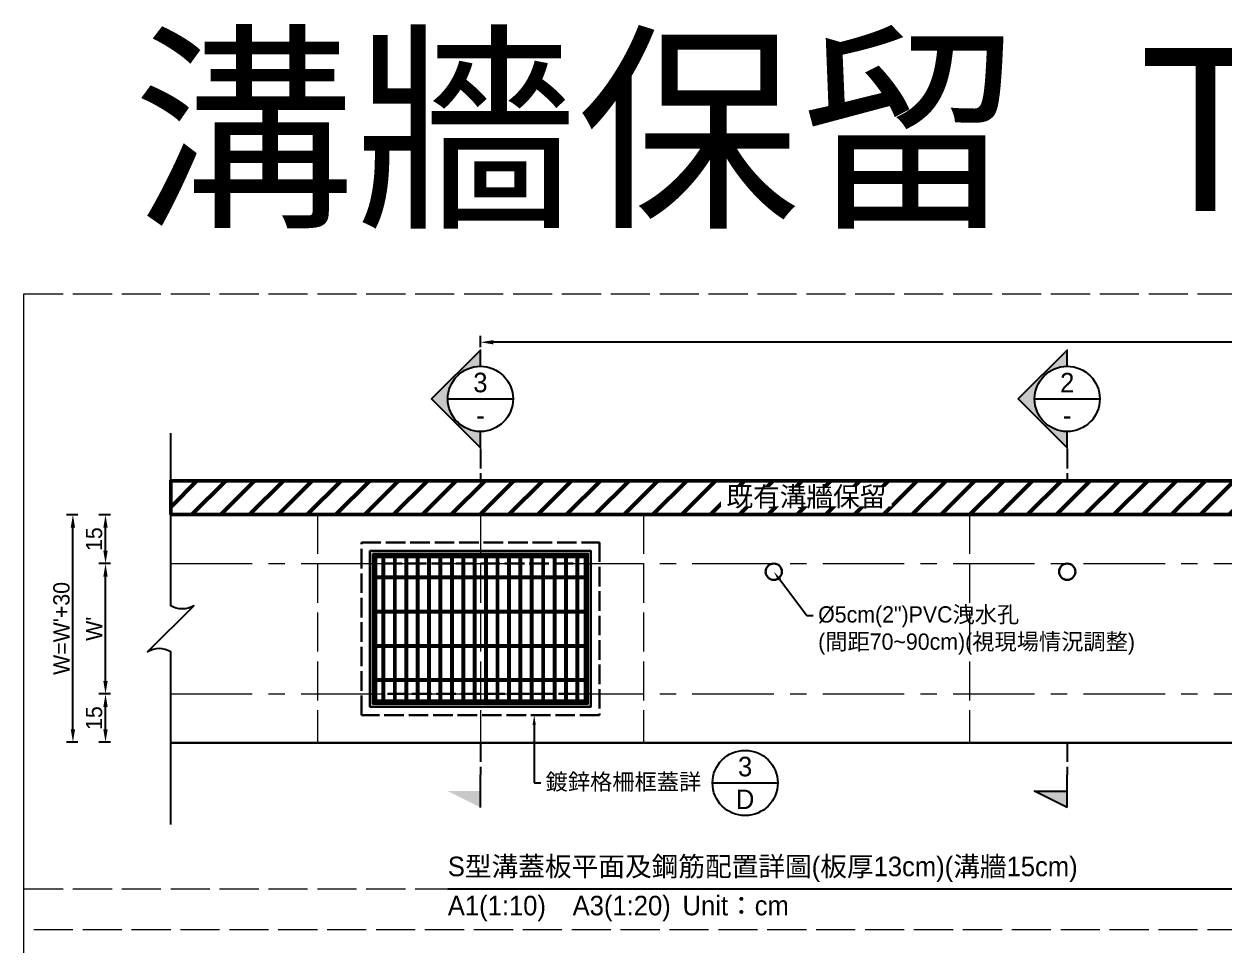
# Model space of a CAD drawing. Extents: x -4891 to 4829, y -5666 to -3242.
# Drawn here: x -40.9 to 327.2, y -3889.3 to -3606.5 of the extents above; entities that cross this region are included whole.
import ezdxf
from ezdxf import colors
from ezdxf.entities.mleader import LeaderData, LeaderLine
from ezdxf.math import Vec2, Vec3

# ---------------------------------------------------------------- set-up
doc = ezdxf.new("R2010")
doc.units = 0
doc.header["$MEASUREMENT"] = 0
doc.linetypes.add('ACAD_ISO02W100', pattern=[15, 12, -3])
doc.linetypes.add('CENTERX2', pattern=[4, 2.5, -0.5, 0.5, -0.5])
for name, color, linetype, lineweight in [('一、3.基本-變更', 1, 'Continuous', 50), ('二、1.繪圖-既有設施', 8, 'Continuous', 20), ('二、2.繪圖-施作項目', 181, 'Continuous', 30), ('二、6.繪圖-其他施作項目', 35, 'Continuous', 30)]:
    doc.layers.add(name, color=color, linetype=linetype, lineweight=lineweight)
doc.layers.add('一、4.基本-隱藏', color=9, linetype='ACAD_ISO02W100', lineweight=20, plot=False)
doc.layers.add('三、3.文字-註解文字', color=2, linetype='Continuous')
doc.styles.add('次圖名(詳圖)', font='MS PGothic.ttf', dxfattribs={"height": 6})
doc.styles.add('註解文字', font='MS PGothic.ttf', dxfattribs={"height": 5})
doc.styles.add('註解文字(詳圖)', font='MS PGothic.ttf', dxfattribs={"height": 6})
doc.dimstyles.new('註解文字', dxfattribs={"dimtxt": 5, "dimasz": 4, "dimexe": 2, "dimexo": 2.5, "dimgap": 1, "dimtad": 2, "dimzin": 0, "dimdsep": 46, "dimtxsty": '註解文字', "dimcen": 0.1, "dimclrd": 144, "dimclre": 144, "dimclrt": 256, "dimadec": 0, "dimazin": 0, "dimtfac": 1, "dimtofl": 0, "dimtmove": 0, "dimatfit": 3, "dimfxl": 1.5, "dimfxlon": 1, "dimtolj": 1, "dimtzin": 0, "dimlwd": -1, "dimlwe": -1, "dimarcsym": 1})
pattern_1 = [(45, (-1106.2158, -3588.335), (-2.65165, 2.65165), []), (45, (-1105.332, -3588.335), (-2.65165, 2.65165), []), (45, (-1104.448, -3588.335), (-2.65165, 2.65165), []), (45, (-1103.564, -3588.335), (-2.65165, 2.65165), [])]

# ---------------------------------------------------------------- blocks, each defined once
blk = doc.blocks.new('*D54')
at = {"layer": 'Defpoints', "color": 0, "transparency": 16777216}
for p in [(-15.85, -3756.99), (4.15, -3756.99), (4.15, -3771.99)]:
    blk.add_point(p, dxfattribs=at)
at = {"layer": '三、3.文字-註解文字', "color": 144, "transparency": 16777216}
for p, q in [((-14.35, -3756.99), (-17.85, -3756.99)), ((-15.85, -3767.99), (-15.85, -3760.99)), ((-14.35, -3771.99), (-17.85, -3771.99))]:
    blk.add_line(p, q, dxfattribs=at)
for points in [[(-16.52, -3760.99), (-15.19, -3760.99), (-15.85, -3756.99)], [(-16.52, -3767.99), (-15.19, -3767.99), (-15.85, -3771.99)]]:
    blk.add_solid(points, dxfattribs=at)
at = {"layer": '三、3.文字-註解文字', "transparency": 16777216, "insert": (-19.35, -3764.49), "char_height": 5, "attachment_point": 5, "rotation": 90, "style": '註解文字'}
blk.add_mtext('\\A1;15', dxfattribs=at)
blk = doc.blocks.new('*D55')
at = {"layer": 'Defpoints', "color": 0, "transparency": 16777216}
for p in [(-15.85, -3771.99), (4.15, -3771.99), (4.15, -3811.99)]:
    blk.add_point(p, dxfattribs=at)
at = {"layer": '三、3.文字-註解文字', "color": 144, "transparency": 16777216}
for p, q in [((-14.35, -3771.99), (-17.85, -3771.99)), ((-15.85, -3807.99), (-15.85, -3775.99)), ((-14.35, -3811.99), (-17.85, -3811.99))]:
    blk.add_line(p, q, dxfattribs=at)
for points in [[(-16.52, -3775.99), (-15.19, -3775.99), (-15.85, -3771.99)], [(-16.52, -3807.99), (-15.19, -3807.99), (-15.85, -3811.99)]]:
    blk.add_solid(points, dxfattribs=at)
at = {"layer": '三、3.文字-註解文字', "transparency": 16777216, "insert": (-19.35, -3791.99), "char_height": 5, "attachment_point": 5, "rotation": 90, "style": '註解文字'}
blk.add_mtext("\\A1;W'", dxfattribs=at)
blk = doc.blocks.new('*D56')
at = {"layer": 'Defpoints', "color": 0, "transparency": 16777216}
for p in [(-15.85, -3811.99), (4.15, -3811.99), (4.15, -3826.8)]:
    blk.add_point(p, dxfattribs=at)
at = {"layer": '三、3.文字-註解文字', "color": 144, "transparency": 16777216}
for p, q in [((-14.35, -3811.99), (-17.85, -3811.99)), ((-15.85, -3822.8), (-15.85, -3815.99)), ((-14.35, -3826.8), (-17.85, -3826.8))]:
    blk.add_line(p, q, dxfattribs=at)
for points in [[(-16.52, -3815.99), (-15.19, -3815.99), (-15.85, -3811.99)], [(-16.52, -3822.8), (-15.19, -3822.8), (-15.85, -3826.8)]]:
    blk.add_solid(points, dxfattribs=at)
at = {"layer": '三、3.文字-註解文字', "transparency": 16777216, "insert": (-19.35, -3819.39), "char_height": 5, "attachment_point": 5, "rotation": 90, "style": '註解文字'}
blk.add_mtext('\\A1;15', dxfattribs=at)
blk = doc.blocks.new('*D57')
at = {"layer": 'Defpoints', "color": 0, "transparency": 16777216}
for p in [(-25.85, -3756.99), (4.15, -3756.99), (4.15, -3826.8)]:
    blk.add_point(p, dxfattribs=at)
at = {"layer": '三、3.文字-註解文字', "color": 144, "transparency": 16777216}
for p, q in [((-24.35, -3756.99), (-27.85, -3756.99)), ((-25.85, -3822.8), (-25.85, -3760.99)), ((-24.35, -3826.8), (-27.85, -3826.8))]:
    blk.add_line(p, q, dxfattribs=at)
for points in [[(-26.52, -3760.99), (-25.19, -3760.99), (-25.85, -3756.99)], [(-26.52, -3822.8), (-25.19, -3822.8), (-25.85, -3826.8)]]:
    blk.add_solid(points, dxfattribs=at)
at = {"layer": '三、3.文字-註解文字', "transparency": 16777216, "insert": (-29.35, -3791.89), "char_height": 5, "attachment_point": 5, "rotation": 90, "style": '註解文字'}
blk.add_mtext("\\A1;{\\fMS PGothic|b0|i0|c128|p34;W=}W'{\\fMS PGothic|b0|i0|c128|p34;+30}", dxfattribs=at)
blk = doc.blocks.new('*D16')
at = {"layer": 'Defpoints', "color": 0, "transparency": 16777216}
for p in [(99.15, -3704.1), (99.15, -3756.99), (599.15, -3756.99)]:
    blk.add_point(p, dxfattribs=at)
at = {"layer": '三、3.文字-註解文字', "color": 144, "transparency": 16777216}
for p, q in [((99.15, -3705.6), (99.15, -3702.1)), ((599.15, -3705.6), (599.15, -3702.1)), ((595.15, -3704.1), (103.15, -3704.1))]:
    blk.add_line(p, q, dxfattribs=at)
for points in [[(103.15, -3703.44), (103.15, -3704.77), (99.15, -3704.1)], [(595.15, -3703.44), (595.15, -3704.77), (599.15, -3704.1)]]:
    blk.add_solid(points, dxfattribs=at)
at = {"layer": '三、3.文字-註解文字', "transparency": 16777216, "insert": (349.15, -3700.6), "char_height": 5, "attachment_point": 5, "style": '註解文字'}
blk.add_mtext('\\A1;500±2', dxfattribs=at)

msp = doc.modelspace()

# ---------------------------------------------------------------- hatches: boundary and pattern name
at = {"layer": '一、3.基本-變更', "linetype": 'Continuous'}
h = msp.add_hatch(dxfattribs=at)
h.set_pattern_fill('ANSI31', color=256, scale=50)
h.set_pattern_definition([(45, (-1657.716, -42.5035), (-4.419417, 4.419417), [])])
h.paths.add_polyline_path([(694.145, -3746.602), (4.145, -3746.602), (4.145, -3756.989), (694.145, -3756.989)])
at = {"layer": '三、3.文字-註解文字'}
h = msp.add_hatch(color=256, dxfattribs=at)
h.dxf.hatch_style = 1
h.paths.add_polyline_path([(99.145, -3706.489), (84.145, -3721.489), (99.145, -3736.489), (99.145, -3731.489, -0.4142136), (89.145, -3721.489, -0.4142136), (99.145, -3711.489)])
h = msp.add_hatch(color=256, dxfattribs=at)
h.dxf.hatch_style = 1
h.paths.add_polyline_path([(279.145, -3706.489), (264.145, -3721.489), (279.145, -3736.489), (279.145, -3731.489, -0.4142136), (269.145, -3721.489, -0.4142136), (279.145, -3711.489)])
h = msp.add_hatch(color=256, dxfattribs=at)
h.dxf.hatch_style = 1
h.paths.add_polyline_path([(89.145, -3841.796), (99.145, -3846.796), (99.145, -3841.796)])
h = msp.add_hatch(color=256, dxfattribs=at)
h.dxf.hatch_style = 1
h.paths.add_polyline_path([(269.145, -3841.796), (279.145, -3846.796), (279.145, -3841.796)])
at = {"layer": '二、6.繪圖-其他施作項目'}
h = msp.add_hatch(color=256, dxfattribs=at)
h.dxf.hatch_style = 1
h.paths.add_polyline_path([(65.245, -3768.089), (65.245, -3815.889), (133.045, -3815.889), (133.045, -3768.089)])
h.paths.add_polyline_path([(66.145, -3768.989), (132.145, -3768.989), (132.145, -3814.989), (66.145, -3814.989)], flags=16)
h.paths.add_polyline_path([(69.145, -3771.989), (129.145, -3771.989), (129.145, -3811.989), (69.145, -3811.989)], flags=0)
h = msp.add_hatch(dxfattribs=at)
h.set_pattern_fill('ANSI34', color=256, scale=5)
h.set_pattern_definition(pattern_1)
h.paths.add_polyline_path([(131.145, -3775.989), (67.145, -3775.989), (67.145, -3776.489), (131.145, -3776.489)])
h = msp.add_hatch(dxfattribs=at)
h.set_pattern_fill('ANSI34', color=256, scale=5)
h.set_pattern_definition(pattern_1)
h.paths.add_polyline_path([(131.145, -3786.489), (67.145, -3786.489), (67.145, -3786.989), (131.145, -3786.989)])
h = msp.add_hatch(dxfattribs=at)
h.set_pattern_fill('ANSI34', color=256, scale=5)
h.set_pattern_definition(pattern_1)
h.paths.add_polyline_path([(131.145, -3796.989), (67.145, -3796.989), (67.145, -3797.489), (131.145, -3797.489)])
h = msp.add_hatch(dxfattribs=at)
h.set_pattern_fill('ANSI34', color=256, scale=5)
h.set_pattern_definition(pattern_1)
h.paths.add_polyline_path([(131.145, -3807.489), (67.145, -3807.489), (67.145, -3807.989), (131.145, -3807.989)])

# ---------------------------------------------------------------- linework, layer by layer
at = {"layer": '一、4.基本-隱藏'}
for points in [[(-40.855, -3689.296), (739.145, -3689.296), (739.145, -4196.296), (-40.855, -4196.296)], [(-40.855, -3689.296), (739.145, -3689.296), (739.145, -3884.296), (-40.855, -3884.296)]]:
    msp.add_lwpolyline(points, close=True, dxfattribs=at)
for points in [[(49.145, -3756.989), (49.145, -3826.989)], [(99.145, -3756.989), (99.145, -3826.989)], [(149.145, -3756.989), (149.145, -3826.989)], [(249.145, -3756.989), (249.145, -3826.989)], [(-40.855, -3871.796), (739.145, -3871.796)]]:
    msp.add_lwpolyline(points, dxfattribs=at)
at = {"layer": '三、3.文字-註解文字'}
for points in [[(99.145, -3711.489), (99.145, -3706.489), (84.145, -3721.489), (99.145, -3736.489), (99.145, -3731.489)], [(279.145, -3711.489), (279.145, -3706.489), (264.145, -3721.489), (279.145, -3736.489), (279.145, -3731.489)], [(89.145, -3721.489), (109.145, -3721.489)], [(269.145, -3721.489), (289.145, -3721.489)], [(99.145, -3846.796), (99.145, -3836.796)], [(279.145, -3846.796), (279.145, -3836.796)], [(170.342, -3839.296), (190.342, -3839.296)], [(279.145, -3846.796), (269.145, -3841.796), (279.145, -3841.796)], [(89.145, -3871.796), (609.145, -3871.796)]]:
    msp.add_lwpolyline(points, dxfattribs=at)
msp.add_lwpolyline([(4.145, -3851.989), (4.145, -3799.06, 0.2828427), (-2.926, -3799.06), (11.216, -3784.918, -0.2828427), (4.145, -3784.918), (4.145, -3731.989)], format="xyb", dxfattribs=at)
at = {"layer": '三、3.文字-註解文字', "linetype": 'ACAD_ISO02W100', "ltscale": 0.5}
for points in [[(99.145, -3736.796), (99.145, -3746.796)], [(279.145, -3736.796), (279.145, -3746.796)], [(99.145, -3826.796), (99.145, -3836.796)], [(279.145, -3826.796), (279.145, -3836.796)]]:
    msp.add_lwpolyline(points, dxfattribs=at)
at = {"layer": '三、3.文字-註解文字'}
for centre in [(99.145, -3721.489), (279.145, -3721.489), (180.342, -3839.296)]:
    msp.add_circle(centre, 10, dxfattribs=at)
at = {"layer": '二、1.繪圖-既有設施', "linetype": 'CENTERX2', "ltscale": 10}
for points in [[(4.145, -3771.989), (694.145, -3771.989)], [(4.145, -3811.989), (694.145, -3811.989)]]:
    msp.add_lwpolyline(points, dxfattribs=at)
at = {"layer": '二、2.繪圖-施作項目', "linetype": 'Continuous'}
for points in [[(4.145, -3756.989), (694.145, -3756.989)], [(4.145, -3826.989), (694.145, -3826.989)]]:
    msp.add_lwpolyline(points, dxfattribs=at)
at = {"layer": '二、6.繪圖-其他施作項目', "linetype": 'ACAD_ISO02W100', "ltscale": 0.5}
for points in [[(62.645, -3765.489), (135.645, -3765.489), (135.645, -3818.489), (62.645, -3818.489)], [(69.145, -3771.989), (129.145, -3771.989), (129.145, -3811.989), (69.145, -3811.989)]]:
    msp.add_lwpolyline(points, close=True, dxfattribs=at)
at = {"layer": '二、6.繪圖-其他施作項目'}
for points in [[(65.245, -3768.089), (133.045, -3768.089), (133.045, -3815.889), (65.245, -3815.889)], [(66.145, -3768.989), (132.145, -3768.989), (132.145, -3814.989), (66.145, -3814.989)], [(66.645, -3769.489), (131.645, -3769.489), (131.645, -3814.489), (66.645, -3814.489)]]:
    msp.add_lwpolyline(points, close=True, dxfattribs=at)
for points in [[(66.645, -3769.489), (131.645, -3769.489)], [(66.645, -3769.489), (66.645, -3814.489)], [(67.145, -3769.489), (67.145, -3814.489)], [(67.145, -3769.989), (131.145, -3769.989)], [(69.145, -3769.989), (69.145, -3775.989)], [(69.645, -3769.989), (69.645, -3775.989)], [(72.645, -3769.989), (72.645, -3775.989)], [(73.145, -3769.989), (73.145, -3775.989)], [(76.145, -3769.989), (76.145, -3775.989)], [(76.645, -3769.989), (76.645, -3775.989)], [(79.645, -3769.989), (79.645, -3775.989)], [(80.145, -3769.989), (80.145, -3775.989)], [(83.145, -3769.989), (83.145, -3775.989)], [(83.645, -3769.989), (83.645, -3775.989)], [(86.645, -3769.989), (86.645, -3775.989)], [(87.145, -3769.989), (87.145, -3775.989)], [(90.145, -3769.989), (90.145, -3775.989)], [(90.645, -3769.989), (90.645, -3775.989)], [(93.645, -3769.989), (93.645, -3775.989)], [(94.145, -3769.989), (94.145, -3775.989)], [(97.145, -3769.989), (97.145, -3775.989)], [(97.645, -3769.989), (97.645, -3775.989)], [(100.645, -3769.989), (100.645, -3775.989)], [(101.145, -3769.989), (101.145, -3775.989)], [(104.145, -3769.989), (104.145, -3775.989)], [(104.645, -3769.989), (104.645, -3775.989)], [(107.645, -3769.989), (107.645, -3775.989)], [(108.145, -3769.989), (108.145, -3775.989)], [(111.145, -3769.989), (111.145, -3775.989)], [(111.645, -3769.989), (111.645, -3775.989)], [(114.645, -3769.989), (114.645, -3775.989)], [(115.145, -3769.989), (115.145, -3775.989)], [(118.145, -3769.989), (118.145, -3775.989)], [(118.645, -3769.989), (118.645, -3775.989)], [(121.645, -3769.989), (121.645, -3775.989)], [(122.145, -3769.989), (122.145, -3775.989)], [(125.145, -3769.989), (125.145, -3775.989)], [(125.645, -3769.989), (125.645, -3775.989)], [(128.645, -3769.989), (128.645, -3775.989)], [(129.145, -3769.989), (129.145, -3775.989)], [(131.145, -3769.489), (131.145, -3814.489)], [(131.645, -3769.489), (131.645, -3814.489)], [(67.145, -3775.989), (131.145, -3775.989)], [(67.145, -3776.489), (131.145, -3776.489)], [(69.145, -3776.489), (69.145, -3786.489)], [(69.645, -3776.489), (69.645, -3786.489)], [(72.645, -3776.489), (72.645, -3786.489)], [(73.145, -3776.489), (73.145, -3786.489)], [(76.145, -3776.489), (76.145, -3786.489)], [(76.645, -3776.489), (76.645, -3786.489)], [(79.645, -3776.489), (79.645, -3786.489)], [(80.145, -3776.489), (80.145, -3786.489)], [(83.145, -3776.489), (83.145, -3786.489)], [(83.645, -3776.489), (83.645, -3786.489)], [(86.645, -3776.489), (86.645, -3786.489)], [(87.145, -3776.489), (87.145, -3786.489)], [(90.145, -3776.489), (90.145, -3786.489)], [(90.645, -3776.489), (90.645, -3786.489)], [(93.645, -3776.489), (93.645, -3786.489)], [(94.145, -3776.489), (94.145, -3786.489)], [(97.145, -3776.489), (97.145, -3786.489)], [(97.645, -3776.489), (97.645, -3786.489)], [(100.645, -3776.489), (100.645, -3786.489)], [(101.145, -3776.489), (101.145, -3786.489)], [(104.145, -3776.489), (104.145, -3786.489)], [(104.645, -3776.489), (104.645, -3786.489)], [(107.645, -3776.489), (107.645, -3786.489)], [(108.145, -3776.489), (108.145, -3786.489)], [(111.145, -3776.489), (111.145, -3786.489)], [(111.645, -3776.489), (111.645, -3786.489)], [(114.645, -3776.489), (114.645, -3786.489)], [(115.145, -3776.489), (115.145, -3786.489)], [(118.145, -3776.489), (118.145, -3786.489)], [(118.645, -3776.489), (118.645, -3786.489)], [(121.645, -3776.489), (121.645, -3786.489)], [(122.145, -3776.489), (122.145, -3786.489)], [(125.145, -3776.489), (125.145, -3786.489)], [(125.645, -3776.489), (125.645, -3786.489)], [(128.645, -3776.489), (128.645, -3786.489)], [(129.145, -3776.489), (129.145, -3786.489)], [(67.145, -3786.489), (131.145, -3786.489)], [(67.145, -3786.989), (131.145, -3786.989)], [(69.145, -3786.989), (69.145, -3796.989)], [(69.645, -3786.989), (69.645, -3796.989)], [(72.645, -3786.989), (72.645, -3796.989)], [(73.145, -3786.989), (73.145, -3796.989)], [(76.145, -3786.989), (76.145, -3796.989)], [(76.645, -3786.989), (76.645, -3796.989)], [(79.645, -3786.989), (79.645, -3796.989)], [(80.145, -3786.989), (80.145, -3796.989)], [(83.145, -3786.989), (83.145, -3796.989)], [(83.645, -3786.989), (83.645, -3796.989)], [(86.645, -3786.989), (86.645, -3796.989)], [(87.145, -3786.989), (87.145, -3796.989)], [(90.145, -3786.989), (90.145, -3796.989)], [(90.645, -3786.989), (90.645, -3796.989)], [(93.645, -3786.989), (93.645, -3796.989)], [(94.145, -3786.989), (94.145, -3796.989)], [(97.145, -3786.989), (97.145, -3796.989)], [(97.645, -3786.989), (97.645, -3796.989)], [(100.645, -3786.989), (100.645, -3796.989)], [(101.145, -3786.989), (101.145, -3796.989)], [(104.145, -3786.989), (104.145, -3796.989)], [(104.645, -3786.989), (104.645, -3796.989)], [(107.645, -3786.989), (107.645, -3796.989)], [(108.145, -3786.989), (108.145, -3796.989)], [(111.145, -3786.989), (111.145, -3796.989)], [(111.645, -3786.989), (111.645, -3796.989)], [(114.645, -3786.989), (114.645, -3796.989)], [(115.145, -3786.989), (115.145, -3796.989)], [(118.145, -3786.989), (118.145, -3796.989)], [(118.645, -3786.989), (118.645, -3796.989)], [(121.645, -3786.989), (121.645, -3796.989)], [(122.145, -3786.989), (122.145, -3796.989)], [(125.145, -3786.989), (125.145, -3796.989)], [(125.645, -3786.989), (125.645, -3796.989)], [(128.645, -3786.989), (128.645, -3796.989)], [(129.145, -3786.989), (129.145, -3796.989)], [(67.145, -3796.989), (131.145, -3796.989)], [(67.145, -3797.489), (131.145, -3797.489)], [(69.145, -3797.489), (69.145, -3807.489)], [(69.645, -3797.489), (69.645, -3807.489)], [(72.645, -3797.489), (72.645, -3807.489)], [(73.145, -3797.489), (73.145, -3807.489)], [(76.145, -3797.489), (76.145, -3807.489)], [(76.645, -3797.489), (76.645, -3807.489)], [(79.645, -3797.489), (79.645, -3807.489)], [(80.145, -3797.489), (80.145, -3807.489)], [(83.145, -3797.489), (83.145, -3807.489)], [(83.645, -3797.489), (83.645, -3807.489)], [(86.645, -3797.489), (86.645, -3807.489)], [(87.145, -3797.489), (87.145, -3807.489)], [(90.145, -3797.489), (90.145, -3807.489)], [(90.645, -3797.489), (90.645, -3807.489)], [(93.645, -3797.489), (93.645, -3807.489)], [(94.145, -3797.489), (94.145, -3807.489)], [(97.145, -3797.489), (97.145, -3807.489)], [(97.645, -3797.489), (97.645, -3807.489)], [(100.645, -3797.489), (100.645, -3807.489)], [(101.145, -3797.489), (101.145, -3807.489)], [(104.145, -3797.489), (104.145, -3807.489)], [(104.645, -3797.489), (104.645, -3807.489)], [(107.645, -3797.489), (107.645, -3807.489)], [(108.145, -3797.489), (108.145, -3807.489)], [(111.145, -3797.489), (111.145, -3807.489)], [(111.645, -3797.489), (111.645, -3807.489)], [(114.645, -3797.489), (114.645, -3807.489)], [(115.145, -3797.489), (115.145, -3807.489)], [(118.145, -3797.489), (118.145, -3807.489)], [(118.645, -3797.489), (118.645, -3807.489)], [(121.645, -3797.489), (121.645, -3807.489)], [(122.145, -3797.489), (122.145, -3807.489)], [(125.145, -3797.489), (125.145, -3807.489)], [(125.645, -3797.489), (125.645, -3807.489)], [(128.645, -3797.489), (128.645, -3807.489)], [(129.145, -3797.489), (129.145, -3807.489)], [(67.145, -3807.489), (131.145, -3807.489)], [(67.145, -3807.989), (131.145, -3807.989)], [(69.145, -3807.989), (69.145, -3813.989)], [(69.645, -3807.989), (69.645, -3813.989)], [(72.645, -3807.989), (72.645, -3813.989)], [(73.145, -3807.989), (73.145, -3813.989)], [(76.145, -3807.989), (76.145, -3813.989)], [(76.645, -3807.989), (76.645, -3813.989)], [(79.645, -3807.989), (79.645, -3813.989)], [(80.145, -3807.989), (80.145, -3813.989)], [(83.145, -3807.989), (83.145, -3813.989)], [(83.645, -3807.989), (83.645, -3813.989)], [(86.645, -3807.989), (86.645, -3813.989)], [(87.145, -3807.989), (87.145, -3813.989)], [(90.145, -3807.989), (90.145, -3813.989)], [(90.645, -3807.989), (90.645, -3813.989)], [(93.645, -3807.989), (93.645, -3813.989)], [(94.145, -3807.989), (94.145, -3813.989)], [(97.145, -3807.989), (97.145, -3813.989)], [(97.645, -3807.989), (97.645, -3813.989)], [(100.645, -3807.989), (100.645, -3813.989)], [(101.145, -3807.989), (101.145, -3813.989)], [(104.145, -3807.989), (104.145, -3813.989)], [(104.645, -3807.989), (104.645, -3813.989)], [(107.645, -3807.989), (107.645, -3813.989)], [(108.145, -3807.989), (108.145, -3813.989)], [(111.145, -3807.989), (111.145, -3813.989)], [(111.645, -3807.989), (111.645, -3813.989)], [(114.645, -3807.989), (114.645, -3813.989)], [(115.145, -3807.989), (115.145, -3813.989)], [(118.145, -3807.989), (118.145, -3813.989)], [(118.645, -3807.989), (118.645, -3813.989)], [(121.645, -3807.989), (121.645, -3813.989)], [(122.145, -3807.989), (122.145, -3813.989)], [(125.145, -3807.989), (125.145, -3813.989)], [(125.645, -3807.989), (125.645, -3813.989)], [(128.645, -3807.989), (128.645, -3813.989)], [(129.145, -3807.989), (129.145, -3813.989)], [(66.645, -3814.489), (131.645, -3814.489)], [(67.145, -3813.989), (131.145, -3813.989)]]:
    msp.add_lwpolyline(points, dxfattribs=at)
for centre in [(189.145, -3774.489), (279.145, -3774.489)]:
    msp.add_circle(centre, 2.5, dxfattribs=at)

# ---------------------------------------------------------------- texts
at = {"layer": '三、3.文字-註解文字'}
for s, width, gutter_width, insert, char_height, attachment_point, style in [("{\\fMS PGothic|b0|i0|c128|p34;溝牆保留  T=13、W}'{\\fMS PGothic|b0|i0|c128|p34;=}4{\\fMS PGothic|b0|i0|c128|p34;0}", 721.3836, 25, (349.145, -3669.296), 50, 8, '註解文字'), ('3', 6.60394, 25, (99.145, -3716.489), 6, 5, '註解文字(詳圖)'), ('2', 6.60394, 25, (279.145, -3716.489), 6, 5, '註解文字(詳圖)'), ('-', 6.60394, 25, (99.145, -3726.489), 6, 5, '註解文字(詳圖)'), ('-', 6.60394, 25, (279.145, -3726.489), 6, 5, '註解文字(詳圖)'), ('3', 6.60394, 25, (180.342, -3834.296), 6, 5, '註解文字(詳圖)'), ('D', 6.60394, 25, (180.342, -3844.296), 6, 5, '註解文字(詳圖)'), ('S{\\fMS PGothic|b0|i0|c128|p34;型溝蓋板平面及鋼筋配置詳圖(板厚13cm)}(溝牆15cm)', 215.37549, 15, (89.145, -3865.796), 6, 4, '次圖名(詳圖)'), ('A1(1:10)\u3000A3(1:20){\\fMS PGothic|b0|i0|c128|p34;^IUnit：cm}', 136.03259, 15, (89.145, -3877.796), 6, 4, '次圖名(詳圖)')]:
    msp.add_mtext_dynamic_manual_height_columns(s, width=width, gutter_width=gutter_width, heights=[0], dxfattribs=dict(at, insert=insert, char_height=char_height, attachment_point=attachment_point, style=style))

# ---------------------------------------------------------------- dimensions: what is measured, and where the dimension line sits
dim = msp.add_linear_dim(base=(99.145, -3704.102), p1=(599.145, -3756.989), p2=(99.145, -3756.989), text='500±2', dimstyle='註解文字', dxfattribs=at)
dim.commit()
dim.dimension.update_dxf_attribs({"geometry": '*D16', "text_midpoint": (349.145, -3700.602)})
for base, p1, p2, text, picture, middle in [((-25.855, -3756.989), (4.145, -3826.796), (4.145, -3756.989), "{\\fMS PGothic|b0|i0|c128|p34;W=}W'{\\fMS PGothic|b0|i0|c128|p34;+30}", '*D57', (-29.355, -3791.893)), ((-15.855, -3756.989), (4.145, -3771.989), (4.145, -3756.989), '15', '*D54', (-19.355, -3764.489)), ((-15.855, -3771.989), (4.145, -3811.989), (4.145, -3771.989), "W'", '*D55', (-19.355, -3791.989)), ((-15.855, -3811.989), (4.145, -3826.796), (4.145, -3811.989), '15', '*D56', (-19.355, -3819.393))]:
    dim = msp.add_linear_dim(base=base, p1=p1, p2=p2, angle=90, text=text, dimstyle='註解文字', dxfattribs=at)
    dim.commit()
    dim.dimension.update_dxf_attribs({"geometry": picture, "text_midpoint": middle})

# ---------------------------------------------------------------- leaders
ml = msp.add_multileader_mtext('Standard', dxfattribs=at)
ml.set_content('{\\fMS PGothic|b0|i0|c128|p34;%%C5cm(2")PVC洩水孔\\P(間距70~90cm)(視現場情況調整)}', color=256, style='註解文字')
ml.set_leader_properties(color=144, linetype='ByLayer', lineweight=-1)
ml.build(insert=Vec2(0, 0))
ml.multileader.update_dxf_attribs({"dogleg_length": 2, "arrow_head_size": 3})
ctx = ml.context
ctx.base_point, ctx.char_height, ctx.arrow_head_size, ctx.landing_gap_size, ctx.plane_origin = Vec3(201.251, -3787.943), 5, 3, 1.5, Vec3(189.145, -3774.489)
notes = []
notes.append((ctx, [(1, (1, 1, 0), (199.251, -3787.943), (1, 0), 2, [(0, [(189.145, -3774.489)], 0, [])])]))
ctx.mtext.insert, ctx.mtext.width, ctx.mtext.flow_direction = Vec3(202.751, -3785.088), 101.32193, 5
ml = msp.add_multileader_mtext('Standard', dxfattribs=at)
ml.set_content('鍍鋅格柵框蓋詳', color=256, style='註解文字')
ml.set_leader_properties(color=144, linetype='ByLayer', lineweight=-1)
ml.build(insert=Vec2(0, 0))
ml.multileader.update_dxf_attribs({"dogleg_length": 2, "arrow_head_size": 3})
ctx = ml.context
ctx.base_point, ctx.char_height, ctx.arrow_head_size, ctx.landing_gap_size, ctx.plane_origin = Vec3(117.645, -3839.296), 5, 3, 1.5, Vec3(98.096, -3895.473)
notes.append((ctx, [(1, (1, 1, 0), (115.645, -3839.296), (1, 0), 2, [(0, [(115.645, -3818.489)], 0, [])])]))
ctx.mtext.insert, ctx.mtext.width, ctx.mtext.flow_direction = Vec3(119.145, -3836.441), 122.40528, 5
for ctx, leaders in notes:
    for number, flags, end, landing, length, lines in leaders:
        leader = LeaderData()
        leader.index, (leader.has_last_leader_line, leader.has_dogleg_vector, leader.attachment_direction) = number, flags
        leader.last_leader_point, leader.dogleg_vector, leader.dogleg_length = Vec3(end), Vec3(landing), length
        for number, points, colour, breaks in lines:
            line = LeaderLine()
            line.index, line.vertices, line.color, line.breaks = number, Vec3.list(points), colors.encode_raw_color(colour), breaks
            leader.lines.append(line)
        ctx.leaders.append(leader)

# ---------------------------------------------------------------- next in the draw order: texts
at = {"layer": '三、3.文字-註解文字', "linetype": 'Continuous', "insert": (199.145, -3751.796), "char_height": 6, "attachment_point": 5, "style": '次圖名(詳圖)', "bg_fill": 3, "box_fill_scale": 1, "bg_fill_color": 256, "bg_fill_transparency": 0}
msp.add_mtext_dynamic_manual_height_columns('{\\fMS PGothic|b0|i0|c128|p34;既有溝牆保留}', width=52.30946, gutter_width=30, heights=[0], dxfattribs=at)

# ---------------------------------------------------------------- next in the draw order: linework, layer by layer
at = {"layer": '一、3.基本-變更', "linetype": 'Continuous'}
msp.add_lwpolyline([(4.145, -3756.989), (694.145, -3756.989), (694.145, -3746.602), (4.145, -3746.602)], close=True, dxfattribs=at)

doc.saveas('drawing.dxf')
